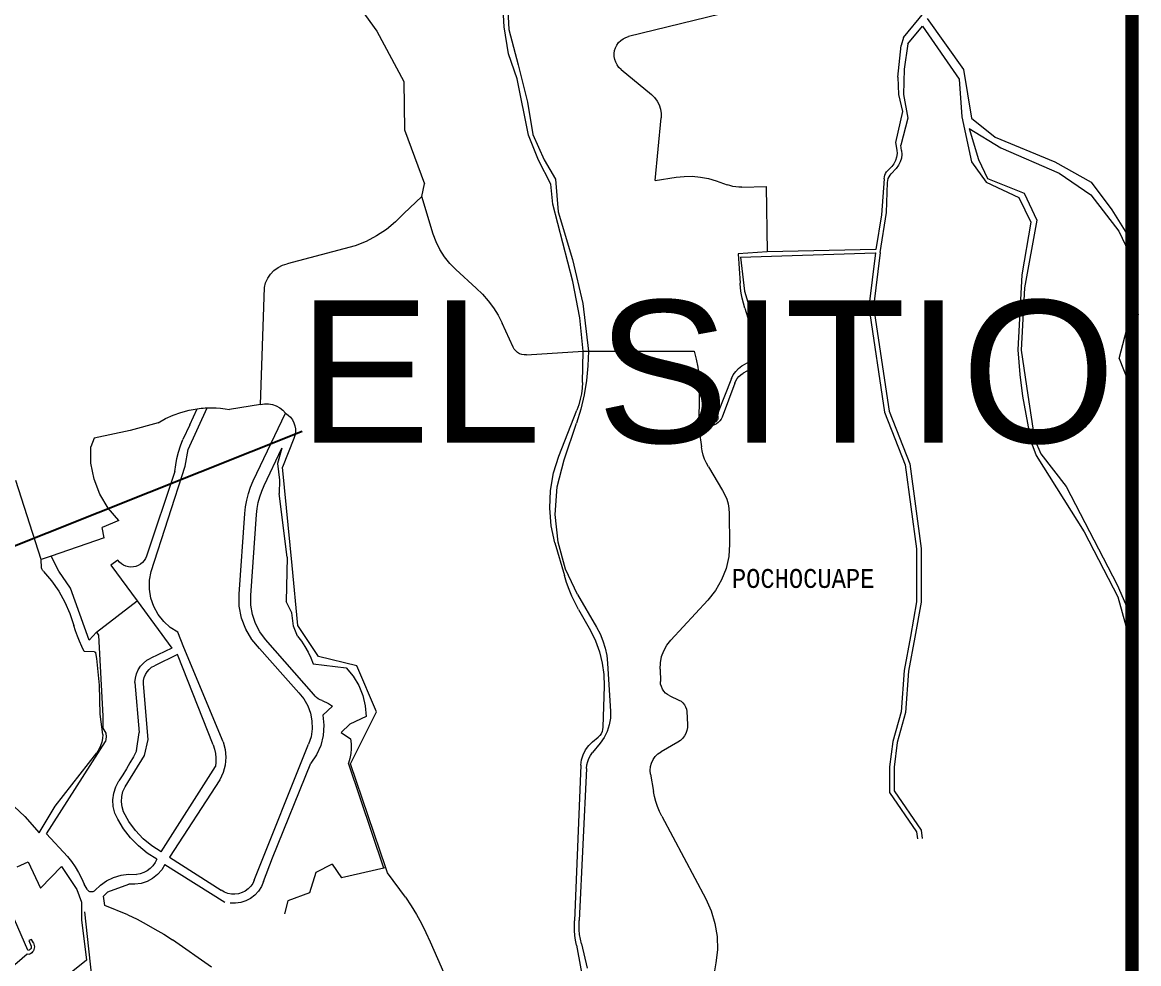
# Model space of a CAD drawing. Header units: millimetres. Extents: x -3245 to 2970, y 1153 to 3965.
# Drawn here: x 484.7 to 534.6, y 2483.68 to 2525.74 of the extents above; entities that cross this region are included whole.
import ezdxf

# ---------------------------------------------------------------- set-up
doc = ezdxf.new("R2010")
doc.units = ezdxf.units.MM
doc.linetypes.add('ACAD_ISO02W100', pattern=[15, 12, -3])
for name, color, linetype in [('CIRCULO PI', 2, 'Continuous'), ('FONDO_MANAGUA', 8, 'ACAD_ISO02W100'), ('Nombres_Barrios', 7, 'Continuous'), ('TEXTO 2', 7, 'Continuous')]:
    doc.layers.add(name, color=color, linetype=linetype)
doc.styles.add('MONOTXT', font='MONOTXT', dxfattribs={"height": 0.2})
doc.styles.add('PI', font='arial.ttf', dxfattribs={"height": 0.4})
doc.styles.get("Standard").update_dxf_attribs({"font": 'arial.ttf'})
doc.dimstyles.new('ISO-25', dxfattribs={"dimtxt": 2.5, "dimasz": 2.5, "dimexe": 1.25, "dimexo": 0.625, "dimtad": 1, "dimdec": 3, "dimtxsty": 'Standard', "dimcen": 2.5, "dimadec": 0, "dimazin": 0, "dimtfac": 1, "dimtdec": 3, "dimtmove": 0, "dimatfit": 3, "dimfxl": 1, "dimarcsym": 0})

msp = doc.modelspace()

# ---------------------------------------------------------------- linework, layer by layer
at = {"linetype": 'ByBlock', "const_width": 0.5892}
msp.add_lwpolyline([(534.3088, 2573.6401), (392.8947, 2573.6401), (392.8947, 2441.0644), (534.3088, 2441.0644)], close=True, dxfattribs=at)
at = {"layer": 'FONDO_MANAGUA', "color": 1, "linetype": 'ByBlock', "lineweight": 9}
for p, q in [((506.2418, 2525.5449), (506.1385, 2527.2931)), ((506.3505, 2527.4505), (506.4505, 2525.4224)), ((499.2864, 2527.0852), (500.5537, 2525.354)), ((524.0879, 2525.0704), (524.9952, 2526.166)), ((515.8882, 2526.1141), (511.801, 2525.1117)), ((525.1549, 2525.9204), (526.7673, 2523.64)), ((500.5537, 2525.354), (501.7575, 2523.0937)), ((506.4393, 2524.3406), (506.2418, 2525.5449)), ((506.4505, 2525.4224), (506.8693, 2523.8373)), ((524.2846, 2524.788), (524.9466, 2525.5636)), ((524.9466, 2525.5636), (526.579, 2523.1982)), ((511.2178, 2524.606), (511.2772, 2524.7255)), ((511.2772, 2524.7255), (511.3547, 2524.8342)), ((511.3547, 2524.8342), (511.4483, 2524.9293)), ((511.4483, 2524.9293), (511.5558, 2525.0085)), ((511.5558, 2525.0085), (511.6743, 2525.0698)), ((511.6743, 2525.0698), (511.801, 2525.1117)), ((523.8319, 2523.2876), (523.9846, 2524.7048)), ((524.0879, 2525.0704), (523.9846, 2524.7048)), ((524.2846, 2524.788), (524.1272, 2523.6472)), ((506.8208, 2523.2103), (506.4393, 2524.3406)), ((511.1584, 2524.3467), (511.1778, 2524.4787)), ((511.1601, 2524.2132), (511.1584, 2524.3467)), ((511.1826, 2524.0817), (511.1601, 2524.2132)), ((511.1778, 2524.4787), (511.2178, 2524.606)), ((506.8693, 2523.8373), (507.2881, 2522.1785)), ((511.2256, 2523.9553), (511.1826, 2524.0817)), ((511.2879, 2523.8373), (511.2256, 2523.9553)), ((511.368, 2523.7306), (511.2879, 2523.8373)), ((511.4639, 2523.6378), (511.368, 2523.7306)), ((507.3263, 2520.7034), (506.8208, 2523.2103)), ((511.4639, 2523.6378), (512.8199, 2522.5183)), ((523.8319, 2523.2876), (523.8694, 2522.5132)), ((524.1272, 2523.6472), (524.0903, 2522.5135)), ((526.579, 2523.1982), (526.6932, 2521.5221)), ((526.7673, 2523.64), (527.1229, 2521.4614)), ((501.7575, 2523.0937), (501.7864, 2520.94)), ((507.2881, 2522.1785), (507.5201, 2520.7266)), ((512.8199, 2522.5183), (512.9604, 2522.3817)), ((512.9604, 2522.3817), (513.077, 2522.2242)), ((513.077, 2522.2242), (513.1665, 2522.0499)), ((523.8694, 2522.5132), (524.0419, 2521.7636)), ((524.0903, 2522.5135), (524.2863, 2521.4523)), ((513.1665, 2522.0499), (513.2268, 2521.8635)), ((513.2268, 2521.8635), (513.2561, 2521.6697)), ((513.2561, 2521.6697), (513.2537, 2521.4738)), ((524.0419, 2521.7636), (523.7314, 2520.3729)), ((512.9915, 2518.67), (513.2537, 2521.4738)), ((524.2863, 2521.4523), (523.9697, 2520.2515)), ((526.6932, 2521.5221), (527.1247, 2519.5068)), ((527.1229, 2521.4614), (528.1915, 2520.6149)), ((501.7864, 2520.94), (502.684, 2518.5242)), ((507.7692, 2519.5855), (507.3263, 2520.7034)), ((507.5201, 2520.7266), (508.027, 2519.5982)), ((527.0315, 2520.992), (528.4358, 2520.1295)), ((527.0315, 2520.992), (527.4437, 2519.6057)), ((523.7314, 2520.3729), (523.7901, 2520.0328)), ((524.0056, 2520.0157), (523.9697, 2520.2515)), ((528.1915, 2520.6149), (530.8551, 2519.5139)), ((523.7846, 2519.7165), (523.7378, 2519.5647)), ((523.8023, 2519.8744), (523.7846, 2519.7165)), ((523.7901, 2520.0328), (523.8023, 2519.8744)), ((523.9959, 2519.6714), (523.9454, 2519.5061)), ((524.0162, 2519.8431), (523.9959, 2519.6714)), ((524.0056, 2520.0157), (524.0162, 2519.8431)), ((528.4358, 2520.1295), (531.0527, 2519.0093)), ((508.3225, 2518.5046), (507.7692, 2519.5855)), ((508.027, 2519.5982), (508.5353, 2518.7352)), ((523.5641, 2519.3003), (523.3917, 2519.1224)), ((523.5413, 2518.9768), (523.7609, 2519.2152)), ((523.6634, 2519.4243), (523.5641, 2519.3003)), ((523.7378, 2519.5647), (523.6634, 2519.4243)), ((523.8662, 2519.3524), (523.7609, 2519.2152)), ((523.9454, 2519.5061), (523.8662, 2519.3524)), ((527.1247, 2519.5068), (527.7864, 2518.6031)), ((527.4437, 2519.6057), (527.8526, 2518.7647)), ((530.8551, 2519.5139), (532.4768, 2518.5937)), ((508.5353, 2518.7352), (508.6516, 2517.2803)), ((512.9915, 2518.67), (513.9252, 2518.8204)), ((513.9252, 2518.8204), (514.2864, 2518.8601)), ((514.2864, 2518.8601), (514.6497, 2518.8635)), ((514.6497, 2518.8635), (515.0116, 2518.8305)), ((515.0116, 2518.8305), (515.3684, 2518.7614)), ((515.3684, 2518.7614), (515.7164, 2518.6569)), ((523.2232, 2518.7477), (523.1012, 2517.14)), ((523.2232, 2518.7477), (523.2353, 2518.8306)), ((523.2353, 2518.8306), (523.2587, 2518.911)), ((523.2587, 2518.911), (523.2931, 2518.9874)), ((523.2931, 2518.9874), (523.3377, 2519.0583)), ((523.3377, 2519.0583), (523.3917, 2519.1224)), ((523.3819, 2518.5887), (523.3909, 2518.6739)), ((523.3909, 2518.6739), (523.412, 2518.7569)), ((523.412, 2518.7569), (523.4445, 2518.8361)), ((523.4445, 2518.8361), (523.4879, 2518.9099)), ((523.4879, 2518.9099), (523.5413, 2518.9768)), ((527.8526, 2518.7647), (529.4907, 2518.1114)), ((531.0527, 2519.0093), (532.4624, 2518.0385)), ((502.5514, 2517.9628), (502.684, 2518.5242)), ((508.4216, 2517.6197), (508.3225, 2518.5046)), ((515.7164, 2518.6569), (516.2026, 2518.484)), ((516.3302, 2518.4439), (516.2026, 2518.484)), ((516.4604, 2518.4133), (516.3302, 2518.4439)), ((516.5925, 2518.3923), (516.4604, 2518.4133)), ((516.7258, 2518.3812), (516.5925, 2518.3923)), ((516.8596, 2518.3799), (516.7258, 2518.3812)), ((516.8596, 2518.3799), (517.9574, 2518.4099)), ((517.9574, 2518.4099), (517.9951, 2515.4881)), ((523.3343, 2517.2387), (523.3819, 2518.5887)), ((527.7864, 2518.6031), (529.2495, 2517.9123)), ((532.4768, 2518.5937), (533.3985, 2517.366)), ((501.7568, 2517.1996), (502.5514, 2517.9628)), ((503.0691, 2516.2831), (502.5514, 2517.9628)), ((529.2495, 2517.9123), (529.7781, 2516.8108)), ((529.4907, 2518.1114), (530.0549, 2516.906)), ((532.4624, 2518.0385), (533.7185, 2516.4077)), ((501.7568, 2517.1996), (501.3839, 2516.8245)), ((509.3085, 2514.1546), (508.4216, 2517.6197)), ((508.6516, 2517.2803), (509.2953, 2515.1503)), ((523.0414, 2515.4558), (523.3343, 2517.2387)), ((533.3985, 2517.366), (534.222, 2516.052)), ((501.3839, 2516.8245), (500.9752, 2516.4887)), ((523.1012, 2517.14), (522.8571, 2515.5907)), ((529.7781, 2516.8108), (529.3877, 2514.4582)), ((530.0549, 2516.906), (529.4987, 2513.8806)), ((500.535, 2516.1955), (500.0675, 2515.9481)), ((500.9752, 2516.4887), (500.535, 2516.1955)), ((503.2013, 2515.9272), (503.0691, 2516.2831)), ((533.7185, 2516.4077), (534.3088, 2515.152)), ((499.5776, 2515.7487), (496.5444, 2514.9468)), ((500.0675, 2515.9481), (499.5776, 2515.7487)), ((503.37, 2515.5871), (503.2013, 2515.9272)), ((534.222, 2516.052), (534.3088, 2515.883)), ((503.5734, 2515.2666), (503.37, 2515.5871)), ((503.8091, 2514.9691), (503.5734, 2515.2666)), ((517.9952, 2515.4814), (516.6932, 2515.4041)), ((516.6932, 2515.4041), (516.7828, 2514.0876)), ((516.8066, 2515.2488), (516.9798, 2513.7248)), ((522.8571, 2515.5907), (517.9951, 2515.4881)), ((517.9951, 2515.4881), (517.9952, 2515.4814)), ((495.949, 2514.6534), (496.1296, 2514.785)), ((496.1296, 2514.785), (496.33, 2514.8838)), ((496.33, 2514.8838), (496.5444, 2514.9468)), ((504.0747, 2514.6978), (503.8091, 2514.9691)), ((504.9924, 2513.87), (504.0747, 2514.6978)), ((509.2953, 2515.1503), (509.7512, 2513.1842)), ((495.5756, 2514.1046), (495.6678, 2514.3081)), ((495.6678, 2514.3081), (495.7936, 2514.4929)), ((495.7936, 2514.4929), (495.949, 2514.6534)), ((529.3877, 2514.4582), (529.2067, 2511.1143)), ((495.3484, 2508.6662), (495.5194, 2513.8883)), ((495.5194, 2513.8883), (495.5756, 2514.1046)), ((504.9924, 2513.87), (505.2725, 2513.5959)), ((509.6168, 2512.5325), (509.3085, 2514.1546)), ((516.8037, 2513.8599), (516.7828, 2514.0876)), ((516.8354, 2513.6334), (516.8037, 2513.8599)), ((516.9798, 2513.7248), (517.7378, 2511.2062)), ((529.4987, 2513.8806), (529.3564, 2511.0981)), ((505.2725, 2513.5959), (505.5296, 2513.2999)), ((505.5296, 2513.2999), (505.7618, 2512.9842)), ((509.7512, 2513.1842), (510.0028, 2511.0521)), ((516.8778, 2513.4087), (516.8354, 2513.6334)), ((516.9307, 2513.1862), (516.8778, 2513.4087)), ((516.9941, 2512.9665), (516.9307, 2513.1862)), ((505.7618, 2512.9842), (505.9677, 2512.6506)), ((516.9941, 2512.9665), (517.5517, 2511.1923)), ((533.7304, 2510.7155), (534.3305, 2512.9921)), ((534.5811, 2512.6967), (534.1532, 2510.9012)), ((505.9677, 2512.6506), (506.1458, 2512.3015)), ((506.6403, 2511.2271), (506.1458, 2512.3015)), ((509.7739, 2511.0526), (509.6168, 2512.5325)), ((506.6918, 2511.1365), (506.6403, 2511.2271)), ((517.5517, 2511.1923), (517.5713, 2511.1153)), ((517.7378, 2511.2062), (517.7684, 2511.0845)), ((506.7581, 2511.0562), (506.6918, 2511.1365)), ((506.8373, 2510.9885), (506.7581, 2511.0562)), ((506.9269, 2510.9353), (506.8373, 2510.9885)), ((507.0243, 2510.8984), (506.9269, 2510.9353)), ((507.1266, 2510.8787), (507.0243, 2510.8984)), ((507.2308, 2510.8769), (507.1266, 2510.8787)), ((507.2308, 2510.8769), (509.7739, 2511.0526)), ((509.7382, 2509.6431), (509.7739, 2511.0526)), ((509.7739, 2511.0526), (510.0028, 2511.0521)), ((510.0028, 2511.0521), (509.986, 2510.3954)), ((510.0028, 2511.0521), (514.7342, 2511.0406)), ((514.7342, 2511.0406), (514.8254, 2510.6902)), ((514.8254, 2510.6902), (514.8954, 2510.3348)), ((517.4245, 2510.6817), (517.3623, 2510.6324)), ((517.4779, 2510.7404), (517.4245, 2510.6817)), ((517.5209, 2510.8072), (517.4779, 2510.7404)), ((517.5525, 2510.88), (517.5209, 2510.8072)), ((517.5717, 2510.9571), (517.5525, 2510.88)), ((517.5713, 2511.1153), (517.578, 2511.0362)), ((517.578, 2511.0362), (517.5717, 2510.9571)), ((517.7311, 2510.7136), (517.6769, 2510.6004)), ((517.765, 2510.8345), (517.7311, 2510.7136)), ((517.7776, 2510.9593), (517.765, 2510.8345)), ((517.7684, 2511.0845), (517.7776, 2510.9593)), ((529.2067, 2511.1143), (529.295, 2510.0022)), ((529.3564, 2511.0981), (529.6505, 2509.0867)), ((533.7304, 2510.7155), (534.3088, 2509.2389)), ((534.3088, 2510.4713), (534.1532, 2510.9012)), ((509.986, 2510.3954), (509.9246, 2509.7413)), ((514.8954, 2510.3348), (514.944, 2509.976)), ((516.5884, 2510.1389), (516.7168, 2510.273)), ((516.7168, 2510.273), (516.8642, 2510.3858)), ((516.8642, 2510.3858), (517.0272, 2510.4747)), ((517.4112, 2510.339), (516.9203, 2510.0596)), ((517.2928, 2510.5941), (517.0272, 2510.4747)), ((517.3623, 2510.6324), (517.2928, 2510.5941)), ((517.5145, 2510.4102), (517.4112, 2510.339)), ((517.604, 2510.4983), (517.5145, 2510.4102)), ((517.6769, 2510.6004), (517.604, 2510.4983)), ((509.9246, 2509.7413), (509.819, 2509.0929)), ((514.944, 2509.976), (514.9711, 2509.6148)), ((516.4002, 2509.8202), (515.7699, 2508.2402)), ((516.4002, 2509.8202), (516.482, 2509.9868)), ((516.482, 2509.9868), (516.5884, 2510.1389)), ((516.5454, 2509.6178), (516.594, 2509.7255)), ((516.594, 2509.7255), (516.6572, 2509.8254)), ((516.6572, 2509.8254), (516.7337, 2509.9155)), ((516.7337, 2509.9155), (516.8219, 2509.9941)), ((516.8219, 2509.9941), (516.9203, 2510.0596)), ((529.295, 2510.0022), (529.405, 2509.0371)), ((509.7231, 2509.3918), (509.6905, 2509.1422)), ((509.7382, 2509.6431), (509.7231, 2509.3918)), ((514.9522, 2507.6577), (514.9764, 2509.2527)), ((514.9711, 2509.6148), (514.9764, 2509.2527)), ((516.5454, 2509.6178), (515.9859, 2508.1053)), ((495.3484, 2508.6662), (495.5249, 2508.6921)), ((495.5249, 2508.6921), (495.7032, 2508.6894)), ((495.7032, 2508.6894), (495.8788, 2508.6581)), ((509.6408, 2508.8954), (509.574, 2508.6527)), ((509.6905, 2509.1422), (509.6408, 2508.8954)), ((509.819, 2509.0929), (509.6696, 2508.4532)), ((529.405, 2509.0371), (529.7781, 2507.0189)), ((529.6505, 2509.0867), (529.9476, 2507.113)), ((491.0944, 2508.0322), (491.4362, 2508.1867)), ((491.4362, 2508.1867), (491.7895, 2508.3126)), ((491.7895, 2508.3126), (492.152, 2508.409)), ((492.1084, 2506.647), (492.9559, 2508.5139)), ((492.152, 2508.409), (492.5212, 2508.4753)), ((492.1823, 2507.7556), (492.5212, 2508.4753)), ((492.5212, 2508.4753), (492.6078, 2508.4863)), ((492.6078, 2508.4863), (492.6946, 2508.4957)), ((492.6946, 2508.4957), (492.7816, 2508.5034)), ((492.7816, 2508.5034), (492.8687, 2508.5095)), ((492.8687, 2508.5095), (492.9559, 2508.5139)), ((492.9559, 2508.5139), (493.158, 2508.5176)), ((493.158, 2508.5176), (493.3601, 2508.5123)), ((493.3601, 2508.5123), (493.5618, 2508.4981)), ((493.5618, 2508.4981), (493.7626, 2508.475)), ((493.7626, 2508.475), (493.9622, 2508.443)), ((495.3484, 2508.6662), (493.9622, 2508.443)), ((495.0221, 2505.2474), (496.4659, 2508.2731)), ((495.8788, 2508.6581), (496.0471, 2508.5989)), ((496.0471, 2508.5989), (496.2037, 2508.5134)), ((496.2037, 2508.5134), (496.3445, 2508.4038)), ((496.3445, 2508.4038), (496.4659, 2508.2731)), ((496.4659, 2508.2731), (496.5844, 2508.1917)), ((496.5844, 2508.1917), (496.6882, 2508.0921)), ((508.6866, 2506.3584), (509.4906, 2508.4152)), ((509.6696, 2508.4532), (509.4771, 2507.8251)), ((509.574, 2508.6527), (509.4906, 2508.4152)), ((515.7699, 2508.2402), (515.7916, 2508.0798)), ((490.7665, 2507.85), (489.5213, 2507.5088)), ((490.7665, 2507.85), (491.0944, 2508.0322)), ((492.1823, 2507.7556), (491.8714, 2507.0952)), ((496.6882, 2508.0921), (496.7744, 2507.9771)), ((496.7744, 2507.9771), (496.8409, 2507.8496)), ((496.8409, 2507.8496), (496.8859, 2507.7131)), ((496.8859, 2507.7131), (496.9081, 2507.571)), ((508.9172, 2506.1979), (509.4771, 2507.8251)), ((515.635, 2507.7506), (514.9496, 2507.4884)), ((514.9522, 2507.6577), (515.6664, 2507.8825)), ((515.7276, 2507.7953), (515.635, 2507.7506)), ((515.6957, 2507.8947), (515.6664, 2507.8825)), ((515.7225, 2507.9117), (515.6957, 2507.8947)), ((515.7458, 2507.9331), (515.7225, 2507.9117)), ((515.8111, 2507.855), (515.7276, 2507.7953)), ((515.7651, 2507.9583), (515.7458, 2507.9331)), ((515.7797, 2507.9865), (515.7651, 2507.9583)), ((515.7891, 2508.0167), (515.7797, 2507.9865)), ((515.7931, 2508.0482), (515.7891, 2508.0167)), ((515.7916, 2508.0798), (515.7931, 2508.0482)), ((515.8834, 2507.9281), (515.8111, 2507.855)), ((515.9422, 2508.0123), (515.8834, 2507.9281)), ((515.9859, 2508.1053), (515.9422, 2508.0123)), ((489.5213, 2507.5088), (487.9133, 2507.1579)), ((496.8827, 2507.2855), (496.8356, 2507.1496)), ((496.907, 2507.4272), (496.8827, 2507.2855)), ((496.9081, 2507.571), (496.907, 2507.4272)), ((514.9496, 2507.4884), (514.9522, 2507.6577)), ((514.9496, 2507.4884), (515.053, 2506.7768)), ((487.9133, 2507.1579), (487.7599, 2506.7679)), ((487.7689, 2506.0418), (487.7599, 2506.7679)), ((491.6833, 2506.5389), (491.7699, 2506.8196)), ((491.7699, 2506.8196), (491.8714, 2507.0952)), ((495.5071, 2505.0461), (496.304, 2506.7161)), ((496.304, 2506.7161), (496.1035, 2506.0206)), ((496.8356, 2507.1496), (496.3243, 2505.8635)), ((515.088, 2506.5888), (515.053, 2506.7768)), ((529.7781, 2507.0189), (530.0212, 2506.3829)), ((529.9476, 2507.113), (530.2298, 2506.457)), ((491.5557, 2505.9657), (491.6118, 2506.254)), ((491.6118, 2506.254), (491.6833, 2506.5389)), ((491.972, 2505.9131), (492.1084, 2506.647)), ((508.4475, 2505.6046), (508.6866, 2506.3584)), ((508.6144, 2504.9888), (508.9172, 2506.1979)), ((515.1377, 2506.4043), (515.088, 2506.5888)), ((515.2018, 2506.2242), (515.1377, 2506.4043)), ((515.28, 2506.0498), (515.2018, 2506.2242)), ((530.0212, 2506.3829), (532.16, 2502.969)), ((530.2298, 2506.457), (531.3684, 2505.0004)), ((487.9054, 2505.3285), (487.7689, 2506.0418)), ((490.4554, 2501.2015), (491.972, 2505.9131)), ((491.5151, 2505.6748), (491.5557, 2505.9657)), ((496.1035, 2506.0206), (496.1903, 2505.2873)), ((496.7673, 2501.4724), (496.3243, 2505.8635)), ((515.3717, 2505.882), (515.28, 2506.0498)), ((515.3717, 2505.882), (516.0042, 2504.8266)), ((485.5359, 2501.7309), (484.4063, 2505.2648)), ((488.1651, 2504.6504), (487.9054, 2505.3285)), ((491.5151, 2505.6748), (490.2507, 2501.8869)), ((494.9033, 2504.9708), (495.0221, 2505.2474)), ((496.1903, 2505.2873), (496.1788, 2504.6819)), ((508.3089, 2504.8259), (508.4475, 2505.6046)), ((494.806, 2504.686), (494.9033, 2504.9708)), ((495.3135, 2504.5409), (495.4006, 2504.7972)), ((495.4006, 2504.7972), (495.5071, 2505.0461)), ((508.2732, 2504.0358), (508.3089, 2504.8259)), ((508.5232, 2503.7458), (508.6144, 2504.9888)), ((516.0042, 2504.8266), (516.1058, 2504.6347)), ((531.3684, 2505.0004), (533.6473, 2500.599)), ((488.54, 2504.0284), (488.1651, 2504.6504)), ((494.678, 2504.0982), (494.7308, 2504.3946)), ((494.7308, 2504.3946), (494.806, 2504.686)), ((495.1986, 2504.0121), (495.246, 2504.2787)), ((495.246, 2504.2787), (495.3135, 2504.5409)), ((496.5425, 2501.8366), (496.1788, 2504.6819)), ((516.1058, 2504.6347), (516.1866, 2504.4332)), ((516.1866, 2504.4332), (516.2457, 2504.2243)), ((516.2457, 2504.2243), (516.2824, 2504.0104)), ((489.0183, 2503.4821), (488.54, 2504.0284)), ((494.3856, 2500.1828), (494.648, 2503.7987)), ((494.648, 2503.7987), (494.678, 2504.0982)), ((494.9093, 2500.1267), (495.1717, 2503.7427)), ((495.1717, 2503.7427), (495.1986, 2504.0121)), ((508.341, 2503.2478), (508.2732, 2504.0358)), ((508.6462, 2502.5056), (508.5232, 2503.7458)), ((516.2824, 2504.0104), (516.2963, 2503.7937)), ((516.2963, 2503.7937), (516.3118, 2502.4226)), ((489.0183, 2503.4821), (488.2634, 2503.1648)), ((508.5111, 2502.4755), (508.341, 2503.2478)), ((488.3585, 2502.7063), (485.9888, 2501.8875)), ((488.3585, 2502.7063), (488.2634, 2503.1648)), ((532.16, 2502.969), (533.6646, 2500.066)), ((508.5111, 2502.4755), (508.9318, 2501.025)), ((508.9798, 2501.3047), (508.6462, 2502.5056)), ((516.3118, 2502.4226), (516.2764, 2501.8743)), ((485.9888, 2501.8875), (485.5359, 2501.7309)), ((485.561, 2501.3622), (485.5359, 2501.7309)), ((486.3301, 2501.2139), (485.9888, 2501.8875)), ((488.9708, 2501.7055), (488.653, 2501.486)), ((489.0432, 2501.6176), (488.9708, 2501.7055)), ((490.2055, 2501.7824), (490.1445, 2501.6862)), ((490.2507, 2501.8869), (490.2055, 2501.7824)), ((496.5425, 2501.8366), (496.4985, 2499.8681)), ((516.2764, 2501.8743), (516.1585, 2501.3376)), ((485.569, 2501.3261), (485.561, 2501.3622)), ((485.5826, 2501.2917), (485.569, 2501.3261)), ((485.6015, 2501.2598), (485.5826, 2501.2917)), ((485.6251, 2501.2313), (485.6015, 2501.2598)), ((485.6529, 2501.2069), (485.6251, 2501.2313)), ((485.6529, 2501.2069), (486.0098, 2500.7788)), ((486.8601, 2500.4601), (486.3301, 2501.2139)), ((488.653, 2501.486), (489.8287, 2499.8861)), ((489.1286, 2501.5422), (489.0432, 2501.6176)), ((489.2246, 2501.4811), (489.1286, 2501.5422)), ((489.3291, 2501.4357), (489.2246, 2501.4811)), ((489.4394, 2501.4073), (489.3291, 2501.4357)), ((489.5527, 2501.3965), (489.4394, 2501.4073)), ((489.6664, 2501.4036), (489.5527, 2501.3965)), ((489.7775, 2501.4284), (489.6664, 2501.4036)), ((489.8835, 2501.4703), (489.7775, 2501.4284)), ((489.9815, 2501.5282), (489.8835, 2501.4703)), ((490.0692, 2501.6008), (489.9815, 2501.5282)), ((490.1445, 2501.6862), (490.0692, 2501.6008)), ((490.3874, 2500.8082), (490.4554, 2501.2015)), ((497.0135, 2498.7951), (496.7673, 2501.4724)), ((509.5141, 2500.1787), (508.9798, 2501.3047)), ((516.1585, 2501.3376), (515.9609, 2500.825)), ((486.0098, 2500.7788), (486.3256, 2500.3195)), ((490.386, 2500.409), (490.3874, 2500.8082)), ((509.0306, 2500.7111), (508.9318, 2501.025)), ((509.1435, 2500.4021), (509.0306, 2500.7111)), ((515.9609, 2500.825), (515.688, 2500.3481)), ((486.3256, 2500.3195), (486.5976, 2499.8331)), ((487.6908, 2498.1331), (486.8601, 2500.4601)), ((490.4511, 2500.0152), (490.386, 2500.409)), ((509.2704, 2500.0984), (509.1435, 2500.4021)), ((515.688, 2500.3481), (515.3463, 2499.9178)), ((533.6473, 2500.599), (534.0162, 2499.7637)), ((486.5976, 2499.8331), (486.8236, 2499.3236)), ((488.0172, 2498.4894), (489.8287, 2499.8861)), ((489.8287, 2499.8861), (491.3892, 2497.7827)), ((490.581, 2499.6378), (490.4511, 2500.0152)), ((494.3956, 2499.6485), (494.3856, 2500.1828)), ((494.9125, 2499.7005), (494.9093, 2500.1267)), ((496.7437, 2499.3594), (496.4985, 2499.8681)), ((509.4109, 2499.8009), (509.2704, 2500.0984)), ((509.5647, 2499.5101), (509.4109, 2499.8009)), ((509.5141, 2500.1787), (510.3703, 2498.7143)), ((515.3463, 2499.9178), (513.6886, 2498.1283)), ((533.6646, 2500.066), (534.4974, 2497.1093)), ((534.0162, 2499.7637), (534.3088, 2498.6795)), ((486.8236, 2499.3236), (487.0015, 2498.7954)), ((490.772, 2499.2873), (490.581, 2499.6378)), ((491.0188, 2498.9736), (490.772, 2499.2873)), ((494.4969, 2499.1238), (494.3956, 2499.6485)), ((494.9829, 2499.28), (494.9125, 2499.7005)), ((495.1188, 2498.876), (494.9829, 2499.28)), ((496.8185, 2498.7603), (496.7437, 2499.3594)), ((509.5647, 2499.5101), (510.0919, 2498.5658)), ((487.0747, 2498.5543), (487.0015, 2498.7954)), ((491.3144, 2498.7054), (491.0188, 2498.9736)), ((491.6506, 2498.4902), (491.3144, 2498.7054)), ((494.6864, 2498.6242), (494.4969, 2499.1238)), ((495.3168, 2498.4984), (495.1188, 2498.876)), ((496.998, 2498.3156), (496.8185, 2498.7603)), ((497.9367, 2497.4103), (497.0135, 2498.7951)), ((510.3703, 2498.7143), (510.5277, 2498.4137)), ((487.1583, 2498.3166), (487.0747, 2498.5543)), ((487.2521, 2498.0828), (487.1583, 2498.3166)), ((488.0172, 2498.4894), (487.6908, 2498.1331)), ((488.0172, 2498.4894), (488.1101, 2498.3536)), ((488.1101, 2498.3536), (488.2987, 2494.7377)), ((491.9195, 2497.8091), (491.6506, 2498.4902)), ((494.9586, 2498.1643), (494.6864, 2498.6242)), ((495.5719, 2498.1569), (495.3168, 2498.4984)), ((496.998, 2498.3156), (497.1747, 2498.089)), ((510.0919, 2498.5658), (510.32, 2498.1003)), ((510.5277, 2498.4137), (510.6564, 2498.0996)), ((487.3561, 2497.8532), (487.2521, 2498.0828)), ((487.4699, 2497.6284), (487.3561, 2497.8532)), ((491.3892, 2497.7827), (490.4367, 2497.3326)), ((493.6715, 2493.588), (491.9195, 2497.8091)), ((495.3055, 2497.7578), (494.9586, 2498.1643)), ((496.3479, 2496.5782), (495.3055, 2497.7578)), ((497.7261, 2495.7049), (495.5719, 2498.1569)), ((497.1747, 2498.089), (497.3335, 2497.8497)), ((497.3335, 2497.8497), (497.4738, 2497.5991)), ((510.32, 2498.1003), (510.4969, 2497.6129)), ((510.6564, 2498.0996), (510.755, 2497.7749)), ((510.755, 2497.7749), (510.8229, 2497.4424)), ((513.376, 2497.6634), (513.5142, 2497.908)), ((513.5142, 2497.908), (513.6886, 2498.1283)), ((487.9119, 2497.6168), (487.4699, 2497.6284)), ((487.9119, 2497.6168), (487.9264, 2497.6151)), ((487.9264, 2497.6151), (487.9404, 2497.611)), ((487.9404, 2497.611), (487.9535, 2497.6045)), ((487.9535, 2497.6045), (487.9653, 2497.596)), ((487.9653, 2497.596), (487.9755, 2497.5855)), ((487.9755, 2497.5855), (487.9838, 2497.5735)), ((487.9838, 2497.5735), (487.9899, 2497.5603)), ((488.0352, 2497.3097), (487.9899, 2497.5603)), ((488.1475, 2496.1299), (488.0352, 2497.3097)), ((490.1157, 2497.1129), (490.2674, 2497.2355)), ((490.2674, 2497.2355), (490.4367, 2497.3326)), ((491.6396, 2497.4898), (490.6008, 2496.9912)), ((493.2301, 2493.4502), (491.6396, 2497.4898)), ((497.4738, 2497.5991), (497.5946, 2497.3384)), ((497.5946, 2497.3384), (497.6952, 2497.0694)), ((499.66, 2496.9795), (497.9367, 2497.4103)), ((510.4969, 2497.6129), (510.6206, 2497.1094)), ((510.8229, 2497.4424), (510.8594, 2497.105)), ((513.2202, 2497.1253), (513.2771, 2497.4004)), ((513.2771, 2497.4004), (513.376, 2497.6634)), ((489.801, 2496.6251), (489.8795, 2496.8037)), ((489.8795, 2496.8037), (489.9853, 2496.9677)), ((489.9853, 2496.9677), (490.1157, 2497.1129)), ((490.2005, 2496.5999), (490.2744, 2496.7217)), ((490.2744, 2496.7217), (490.3675, 2496.8294)), ((490.3675, 2496.8294), (490.4774, 2496.9201)), ((490.4774, 2496.9201), (490.6008, 2496.9912)), ((497.6952, 2497.0694), (499.182, 2496.8944)), ((499.182, 2496.8944), (499.4912, 2496.5253)), ((500.5329, 2494.925), (499.66, 2496.9795)), ((510.6206, 2497.1094), (510.6897, 2496.5956)), ((510.8594, 2497.105), (510.9908, 2494.9497)), ((513.2064, 2496.8447), (513.2202, 2497.1253)), ((513.2064, 2496.8447), (513.2225, 2496.2813)), ((489.7331, 2496.2421), (489.7518, 2496.4363)), ((489.7331, 2496.2421), (489.9275, 2494.0128)), ((489.7518, 2496.4363), (489.801, 2496.6251)), ((490.1125, 2496.1858), (490.1184, 2496.3281)), ((490.1184, 2496.3281), (490.148, 2496.4674)), ((490.148, 2496.4674), (490.2005, 2496.5999)), ((496.3479, 2496.5782), (497.0576, 2495.7809)), ((499.4912, 2496.5253), (499.7392, 2496.1125)), ((510.6897, 2496.5956), (510.7034, 2496.0773)), ((513.2349, 2496.1668), (513.2225, 2496.2813)), ((488.1863, 2494.827), (488.1475, 2496.1299)), ((490.3244, 2493.6882), (490.1125, 2496.1858)), ((497.0576, 2495.7809), (497.2815, 2495.5074)), ((499.7392, 2496.1125), (499.9197, 2495.6661)), ((510.7034, 2496.0773), (510.6533, 2494.2463)), ((513.2653, 2496.0556), (513.2349, 2496.1668)), ((513.313, 2495.9507), (513.2653, 2496.0556)), ((513.3767, 2495.8547), (513.313, 2495.9507)), ((513.4547, 2495.7699), (513.3767, 2495.8547)), ((513.5452, 2495.6986), (513.4547, 2495.7699)), ((497.2815, 2495.5074), (497.4573, 2495.2008)), ((497.7851, 2495.6326), (497.7261, 2495.7049)), ((497.8528, 2495.5683), (497.7851, 2495.6326)), ((497.928, 2495.5131), (497.8528, 2495.5683)), ((498.0097, 2495.4678), (497.928, 2495.5131)), ((498.0964, 2495.4333), (498.0097, 2495.4678)), ((498.0964, 2495.4333), (498.1965, 2495.393)), ((498.1965, 2495.393), (498.2943, 2495.3473)), ((498.2943, 2495.3473), (498.3894, 2495.2962)), ((498.3894, 2495.2962), (498.4815, 2495.2399)), ((498.4815, 2495.2399), (498.5704, 2495.1787)), ((499.9197, 2495.6661), (500.0286, 2495.197)), ((513.6459, 2495.6425), (513.5452, 2495.6986)), ((513.6459, 2495.6425), (514.0495, 2495.4581)), ((514.0495, 2495.4581), (514.1447, 2495.4037)), ((514.1447, 2495.4037), (514.2284, 2495.333)), ((514.2284, 2495.333), (514.298, 2495.2483)), ((514.298, 2495.2483), (514.3512, 2495.1524)), ((488.2982, 2493.9176), (488.1863, 2494.827)), ((488.2987, 2494.7377), (488.2909, 2494.2081)), ((497.4573, 2495.2008), (497.5801, 2494.8695)), ((497.5801, 2494.8695), (497.6467, 2494.5224)), ((498.1269, 2494.7816), (498.5704, 2495.1787)), ((498.1269, 2494.7816), (498.1796, 2494.3279)), ((500.063, 2494.7167), (499.3408, 2494.3772)), ((499.3629, 2492.6022), (500.5329, 2494.925)), ((500.0286, 2495.197), (500.063, 2494.7167)), ((510.9908, 2494.9497), (510.9867, 2494.6444)), ((514.3512, 2495.1524), (514.3862, 2495.0485)), ((514.3862, 2495.0485), (514.4018, 2494.94)), ((514.4018, 2494.94), (514.4322, 2494.3582)), ((497.6467, 2494.5224), (497.6552, 2494.1692)), ((498.1796, 2494.3279), (498.1502, 2493.8721)), ((499.3408, 2494.3772), (498.9597, 2494.0064)), ((510.6533, 2494.2463), (510.6419, 2494.145)), ((510.9373, 2494.3431), (510.8439, 2494.0524)), ((510.9867, 2494.6444), (510.9373, 2494.3431)), ((514.4286, 2494.2251), (514.4043, 2494.0943)), ((514.4322, 2494.3582), (514.4286, 2494.2251)), ((488.2847, 2493.7446), (488.2504, 2493.5745)), ((488.2982, 2493.9176), (488.2847, 2493.7446)), ((488.2909, 2494.2081), (488.4361, 2493.9773)), ((488.4489, 2493.8072), (488.4158, 2493.6118)), ((488.4361, 2493.9773), (488.4489, 2493.8072)), ((489.8051, 2493.1954), (489.9275, 2494.0128)), ((497.6054, 2493.8193), (497.4985, 2493.4824)), ((497.6552, 2494.1692), (497.6054, 2493.8193)), ((498.1502, 2493.8721), (498.0395, 2493.4289)), ((498.9597, 2494.0064), (499.3678, 2493.729)), ((499.3678, 2493.729), (499.3932, 2493.5076)), ((510.1899, 2493.5919), (510.4379, 2493.8001)), ((510.5102, 2493.872), (510.4379, 2493.8001)), ((510.5693, 2493.9551), (510.5102, 2493.872)), ((510.7084, 2493.7787), (510.5338, 2493.5282)), ((510.6137, 2494.047), (510.5693, 2493.9551)), ((510.6419, 2494.145), (510.6137, 2494.047)), ((510.8439, 2494.0524), (510.7084, 2493.7787)), ((514.2147, 2493.7466), (514.1179, 2493.6552)), ((514.296, 2493.852), (514.2147, 2493.7466)), ((514.3597, 2493.9688), (514.296, 2493.852)), ((514.4043, 2494.0943), (514.3597, 2493.9688)), ((485.7783, 2489.4775), (488.4158, 2493.6118)), ((488.1218, 2493.2528), (488.0293, 2493.1059)), ((488.1958, 2493.4097), (488.1218, 2493.2528)), ((488.2504, 2493.5745), (488.1958, 2493.4097)), ((490.1548, 2492.9731), (490.3244, 2493.6882)), ((493.2301, 2493.4502), (493.2906, 2493.2633)), ((493.2906, 2493.2633), (493.3311, 2493.0712)), ((493.6715, 2493.588), (493.7651, 2493.2507)), ((493.7651, 2493.2507), (493.7974, 2492.9022)), ((495.069, 2487.4121), (497.4985, 2493.4824)), ((498.0395, 2493.4289), (497.8511, 2493.0128)), ((499.3965, 2493.2848), (499.3777, 2493.0627)), ((499.3932, 2493.5076), (499.3965, 2493.2848)), ((509.7723, 2493.0107), (509.8785, 2493.2268)), ((509.8785, 2493.2268), (510.019, 2493.4223)), ((510.019, 2493.4223), (510.1899, 2493.5919)), ((510.5338, 2493.5282), (510.1916, 2493.1076)), ((514.008, 2493.5801), (513.251, 2493.1464)), ((514.1179, 2493.6552), (514.008, 2493.5801)), ((486.1689, 2490.7101), (488.0293, 2493.1059)), ((489.4213, 2491.7661), (490.1548, 2492.9731)), ((489.6618, 2492.9184), (489.5107, 2492.6455)), ((489.8051, 2493.1954), (489.6618, 2492.9184)), ((493.3311, 2493.0712), (493.3513, 2492.8758)), ((493.3513, 2492.8758), (493.351, 2492.6794)), ((493.7974, 2492.9022), (493.7676, 2492.5534)), ((497.8511, 2493.0128), (497.5912, 2492.6372)), ((499.3369, 2492.8436), (499.2747, 2492.6296)), ((499.3777, 2493.0627), (499.3369, 2492.8436)), ((509.6735, 2492.5411), (509.7033, 2492.78)), ((509.7033, 2492.78), (509.7723, 2493.0107)), ((509.9754, 2492.705), (510.0302, 2492.848)), ((510.0302, 2492.848), (510.1027, 2492.9829)), ((510.1027, 2492.9829), (510.1916, 2493.1076)), ((512.825, 2492.6431), (512.8968, 2492.795)), ((512.8968, 2492.795), (512.9938, 2492.9322)), ((512.9938, 2492.9322), (513.1131, 2493.0505)), ((513.1131, 2493.0505), (513.251, 2493.1464)), ((489.3521, 2492.377), (489.1859, 2492.1131)), ((489.5107, 2492.6455), (489.3521, 2492.377)), ((490.9121, 2488.6753), (493.3302, 2492.4841)), ((493.351, 2492.6794), (493.3302, 2492.4841)), ((493.7676, 2492.5534), (493.6765, 2492.2154)), ((495.8759, 2488.4051), (497.5912, 2492.6372)), ((500.8661, 2487.9423), (499.2747, 2492.6296)), ((500.9426, 2487.9599), (499.3629, 2492.6022)), ((509.6735, 2492.5411), (509.3869, 2485.5985)), ((509.922, 2492.4041), (509.5891, 2485.6103)), ((509.922, 2492.4041), (509.9392, 2492.5562)), ((509.9392, 2492.5562), (509.9754, 2492.705)), ((512.7649, 2492.3138), (512.7806, 2492.4811)), ((512.7785, 2492.1463), (512.7649, 2492.3138)), ((512.7806, 2492.4811), (512.825, 2492.6431)), ((488.8721, 2491.5864), (489.0124, 2491.8539)), ((489.1859, 2492.1131), (489.0124, 2491.8539)), ((489.2913, 2491.5759), (489.4213, 2491.7661)), ((493.5271, 2491.8989), (491.2814, 2488.4356)), ((493.6765, 2492.2154), (493.5271, 2491.8989)), ((512.7785, 2492.1463), (512.9093, 2491.3726)), ((488.7464, 2490.9981), (488.7825, 2491.298)), ((488.7825, 2491.298), (488.8721, 2491.5864)), ((489.1426, 2491.1418), (489.1973, 2491.3655)), ((489.1973, 2491.3655), (489.2913, 2491.5759)), ((512.9556, 2491.1439), (512.9093, 2491.3726)), ((484.1007, 2490.9293), (484.8041, 2490.256)), ((488.7651, 2490.6967), (488.7464, 2490.9981)), ((489.1288, 2490.9118), (489.1426, 2491.1418)), ((489.1563, 2490.6831), (489.1288, 2490.9118)), ((513.0165, 2490.9186), (512.9556, 2491.1439)), ((513.0918, 2490.6977), (513.0165, 2490.9186)), ((484.8041, 2490.256), (485.4528, 2489.5299)), ((485.4528, 2489.5299), (486.1689, 2490.7101)), ((488.838, 2490.4036), (488.7651, 2490.6967)), ((488.9626, 2490.1285), (488.838, 2490.4036)), ((489.2243, 2490.463), (489.1563, 2490.6831)), ((489.4665, 2490.0262), (489.2243, 2490.463)), ((513.1812, 2490.4822), (513.0918, 2490.6977)), ((513.2842, 2490.2728), (513.1812, 2490.4822)), ((513.2842, 2490.2728), (515.2504, 2486.5816)), ((489.2243, 2489.6966), (488.9626, 2490.1285)), ((489.7614, 2489.623), (489.4665, 2490.0262)), ((485.7783, 2489.4775), (486.7201, 2488.4725)), ((489.534, 2489.2977), (489.2243, 2489.6966)), ((489.8876, 2488.9372), (489.534, 2489.2977)), ((490.1043, 2489.2598), (489.7614, 2489.623)), ((490.4898, 2488.9422), (490.1043, 2489.2598)), ((490.2803, 2488.6198), (489.8876, 2488.9372)), ((490.9121, 2488.6753), (490.4898, 2488.9422)), ((486.7201, 2488.4725), (486.8963, 2488.2426)), ((486.8963, 2488.2426), (487.0589, 2488.003)), ((490.707, 2488.3498), (490.2803, 2488.6198)), ((490.707, 2488.3498), (490.6324, 2488.1959)), ((491.2814, 2488.4356), (493.595, 2486.9568)), ((495.4751, 2487.3419), (495.8759, 2488.4051)), ((484.472, 2488.0079), (484.9639, 2488.223)), ((484.9639, 2488.223), (485.5169, 2487.0524)), ((485.5169, 2487.0524), (486.4545, 2488.0144)), ((486.4545, 2488.0144), (487.1388, 2486.9881)), ((487.0589, 2488.003), (487.2075, 2487.7544)), ((487.2075, 2487.7544), (487.3415, 2487.4976)), ((490.1283, 2487.7497), (489.9665, 2487.6944)), ((490.2793, 2487.8298), (490.1283, 2487.7497)), ((490.4159, 2487.9327), (490.2793, 2487.8298)), ((490.5346, 2488.0557), (490.4159, 2487.9327)), ((490.6324, 2488.1959), (490.5346, 2488.0557)), ((490.9291, 2487.8657), (490.7435, 2487.6566)), ((491.0754, 2488.1039), (490.9291, 2487.8657)), ((491.0754, 2488.1039), (493.7531, 2486.4328)), ((497.8216, 2487.7523), (497.5405, 2486.8423)), ((498.549, 2488.1255), (497.8216, 2487.7523)), ((498.549, 2488.1255), (498.9674, 2487.5057)), ((500.8661, 2487.9423), (498.9674, 2487.5057)), ((500.9426, 2487.9599), (500.8661, 2487.9423)), ((501.0187, 2487.7362), (500.9426, 2487.9599)), ((501.825, 2486.6501), (501.0187, 2487.7362)), ((487.3415, 2487.4976), (487.4605, 2487.2335)), ((487.6008, 2487.0025), (487.4605, 2487.2335)), ((488.1868, 2487.1841), (488.4688, 2487.3834)), ((488.4688, 2487.3834), (488.7794, 2487.5345)), ((488.5235, 2486.8854), (489.4565, 2487.2314)), ((488.7794, 2487.5345), (489.1103, 2487.6333)), ((489.1103, 2487.6333), (489.4529, 2487.6773)), ((489.4529, 2487.6773), (489.798, 2487.6653)), ((489.736, 2487.2226), (489.4565, 2487.2314)), ((490.0127, 2487.2627), (489.736, 2487.2226)), ((489.9665, 2487.6944), (489.798, 2487.6653)), ((490.2782, 2487.3504), (490.0127, 2487.2627)), ((490.5243, 2487.483), (490.2782, 2487.3504)), ((490.7435, 2487.6566), (490.5243, 2487.483)), ((494.9997, 2487.2662), (494.9073, 2487.1338)), ((495.069, 2487.4121), (494.9997, 2487.2662)), ((495.4751, 2487.3419), (495.3837, 2487.1202)), ((487.1388, 2486.9881), (487.3447, 2486.4306)), ((487.6176, 2486.9734), (487.6008, 2487.0025)), ((487.6388, 2486.9474), (487.6176, 2486.9734)), ((487.6638, 2486.925), (487.6388, 2486.9474)), ((487.692, 2486.9069), (487.6638, 2486.925)), ((487.7227, 2486.8934), (487.692, 2486.9069)), ((487.7552, 2486.8849), (487.7227, 2486.8934)), ((487.7886, 2486.8816), (487.7552, 2486.8849)), ((487.822, 2486.8837), (487.7886, 2486.8816)), ((487.8548, 2486.8909), (487.822, 2486.8837)), ((487.886, 2486.9033), (487.8548, 2486.8909)), ((487.9149, 2486.9204), (487.886, 2486.9033)), ((487.9407, 2486.9418), (487.9149, 2486.9204)), ((487.9407, 2486.9418), (488.1868, 2487.1841)), ((488.3212, 2486.7), (488.5235, 2486.8854)), ((493.7345, 2486.8754), (493.595, 2486.9568)), ((493.8855, 2486.8181), (493.7345, 2486.8754)), ((494.0439, 2486.7865), (493.8855, 2486.8181)), ((494.2053, 2486.7815), (494.0439, 2486.7865)), ((494.3653, 2486.803), (494.2053, 2486.7815)), ((494.5196, 2486.8507), (494.3653, 2486.803)), ((494.664, 2486.9231), (494.5196, 2486.8507)), ((494.7944, 2487.0184), (494.664, 2486.9231)), ((494.9073, 2487.1338), (494.7944, 2487.0184)), ((495.0942, 2486.7404), (494.9047, 2486.5936)), ((495.2555, 2486.9177), (495.0942, 2486.7404)), ((495.3837, 2487.1202), (495.2555, 2486.9177)), ((497.5405, 2486.8423), (496.5615, 2486.4905)), ((484.9433, 2484.2791), (483.8973, 2486.675)), ((487.3447, 2486.4306), (487.3388, 2485.6319)), ((488.3864, 2486.2692), (488.3212, 2486.7)), ((489.4158, 2485.8596), (488.3864, 2486.2692)), ((494.2272, 2486.3749), (493.9876, 2486.3832)), ((494.4646, 2486.408), (494.2272, 2486.3749)), ((494.6927, 2486.4817), (494.4646, 2486.408)), ((494.9047, 2486.5936), (494.6927, 2486.4817)), ((496.5615, 2486.4905), (496.4126, 2485.9055)), ((501.825, 2486.6501), (502.0771, 2486.2689)), ((502.0771, 2486.2689), (502.3146, 2485.8784)), ((515.2504, 2486.5816), (515.4936, 2486.0415)), ((487.4858, 2485.9947), (488.0086, 2481.1653)), ((489.4158, 2485.8596), (489.8255, 2485.6588)), ((502.3146, 2485.8784), (502.5372, 2485.4791)), ((515.4936, 2486.0415), (515.6633, 2485.474)), ((487.3388, 2485.6319), (487.5633, 2483.8409)), ((489.8255, 2485.6588), (490.2296, 2485.447)), ((490.2296, 2485.447), (490.6278, 2485.2243)), ((502.5372, 2485.4791), (502.7445, 2485.0718)), ((509.3828, 2485.3795), (509.3869, 2485.5985)), ((509.3886, 2485.1606), (509.3828, 2485.3795)), ((509.5849, 2485.3982), (509.5891, 2485.6103)), ((509.5931, 2485.1862), (509.5849, 2485.3982)), ((515.6633, 2485.474), (515.7565, 2484.889)), ((485.1113, 2484.7628), (484.9846, 2484.7053)), ((485.1944, 2484.6048), (485.1113, 2484.7628)), ((490.6278, 2485.2243), (491.0199, 2484.991)), ((491.0199, 2484.991), (491.4055, 2484.7471)), ((493.1591, 2483.5209), (491.4055, 2484.7471)), ((502.7445, 2485.0718), (502.9362, 2484.6569)), ((509.4044, 2484.9421), (509.3886, 2485.1606)), ((509.43, 2484.7246), (509.4044, 2484.9421)), ((509.6137, 2484.9751), (509.5931, 2485.1862)), ((509.6467, 2484.7655), (509.6137, 2484.9751)), ((509.6918, 2484.5582), (509.6467, 2484.7655)), ((515.7565, 2484.889), (515.7716, 2484.2968)), ((484.9433, 2484.2791), (485.0195, 2484.3023)), ((484.9846, 2484.7053), (485.0901, 2484.4519)), ((485.0369, 2484.309), (485.0195, 2484.3023)), ((485.053, 2484.3186), (485.0369, 2484.309)), ((485.0671, 2484.3307), (485.053, 2484.3186)), ((485.0791, 2484.3451), (485.0671, 2484.3307)), ((485.0885, 2484.3612), (485.0791, 2484.3451)), ((485.095, 2484.3787), (485.0885, 2484.3612)), ((485.0901, 2484.4519), (485.096, 2484.4342)), ((485.0984, 2484.3971), (485.095, 2484.3787)), ((485.096, 2484.4342), (485.0988, 2484.4157)), ((485.0988, 2484.4157), (485.0984, 2484.3971)), ((485.1942, 2484.2549), (485.1605, 2484.2044)), ((485.219, 2484.3104), (485.1942, 2484.2549)), ((485.1944, 2484.6048), (485.2191, 2484.5493)), ((485.2342, 2484.3693), (485.219, 2484.3104)), ((485.2191, 2484.5493), (485.2342, 2484.4904)), ((485.2342, 2484.4904), (485.2393, 2484.4299)), ((485.2393, 2484.4299), (485.2342, 2484.3693)), ((502.9362, 2484.6569), (503.9032, 2482.4563)), ((509.4655, 2484.5084), (509.43, 2484.7246)), ((509.4655, 2484.5084), (510.0701, 2481.2837)), ((509.6918, 2484.5582), (509.95, 2483.4809)), ((515.7716, 2484.2968), (515.7082, 2483.7078)), ((480.3439, 2480.1928), (484.9183, 2484.1188)), ((487.5633, 2483.8409), (481.5426, 2478.9723)), ((484.9183, 2484.1188), (485.0164, 2484.0954)), ((485.0704, 2484.1235), (485.0164, 2484.0954)), ((485.1188, 2484.1601), (485.0704, 2484.1235)), ((485.1605, 2484.2044), (485.1188, 2484.1601)), ((515.7082, 2483.7078), (515.2511, 2481.0986))]:
    msp.add_line(p, q, dxfattribs=at)
for points in [[(516.8066, 2515.2488), (522.8234, 2515.4485), (522.834, 2515.4369), (522.5462, 2513.0225), (523.2458, 2508.3146), (524.1683, 2505.9638), (524.6708, 2502.2199), (524.6708, 2499.8531), (524.3971, 2498.3032), (524.1184, 2496.7712), (523.9806, 2494.9355), (523.6128, 2493.603), (523.4709, 2492.4688), (523.4709, 2491.3324), (524.6785, 2489.5686), (524.7185, 2489.2486)], [(523.0414, 2515.4558), (522.7516, 2513.0255), (523.4439, 2508.3674), (524.3668, 2506.0153), (524.8744, 2502.2335), (524.8744, 2499.8353), (524.5976, 2498.2672), (524.3207, 2496.7453), (524.1822, 2494.9005), (523.813, 2493.563), (523.6746, 2492.4562), (523.6746, 2491.3954), (524.8744, 2489.6429), (524.9206, 2489.2739)]]:
    msp.add_lwpolyline(points, dxfattribs=at)

# ---------------------------------------------------------------- texts
at = {"layer": 'Nombres_Barrios', "color": 7, "linetype": 'ByBlock', "lineweight": 20, "style": 'MONOTXT', "width": 0.87}
msp.add_text('POCHOCUAPE', height=0.84594, dxfattribs=at).set_placement((516.4203, 2500.4683))
at = {"layer": 'TEXTO 2', "color": 5, "style": 'PI'}
msp.add_text('EL SITIO', height=6.36511, dxfattribs=at).set_placement((497.02, 2506.9536))

# ---------------------------------------------------------------- leaders
at = {"layer": 'CIRCULO PI', "color": 5}
msp.add_leader([(473.8847, 2498.1716), (497.2084, 2507.4796)], dimstyle='ISO-25', override={"dimasz": 6, "dimgap": 0.625, "dimtad": 0, "dimzin": 0}, dxfattribs=at)

doc.saveas('drawing.dxf')
